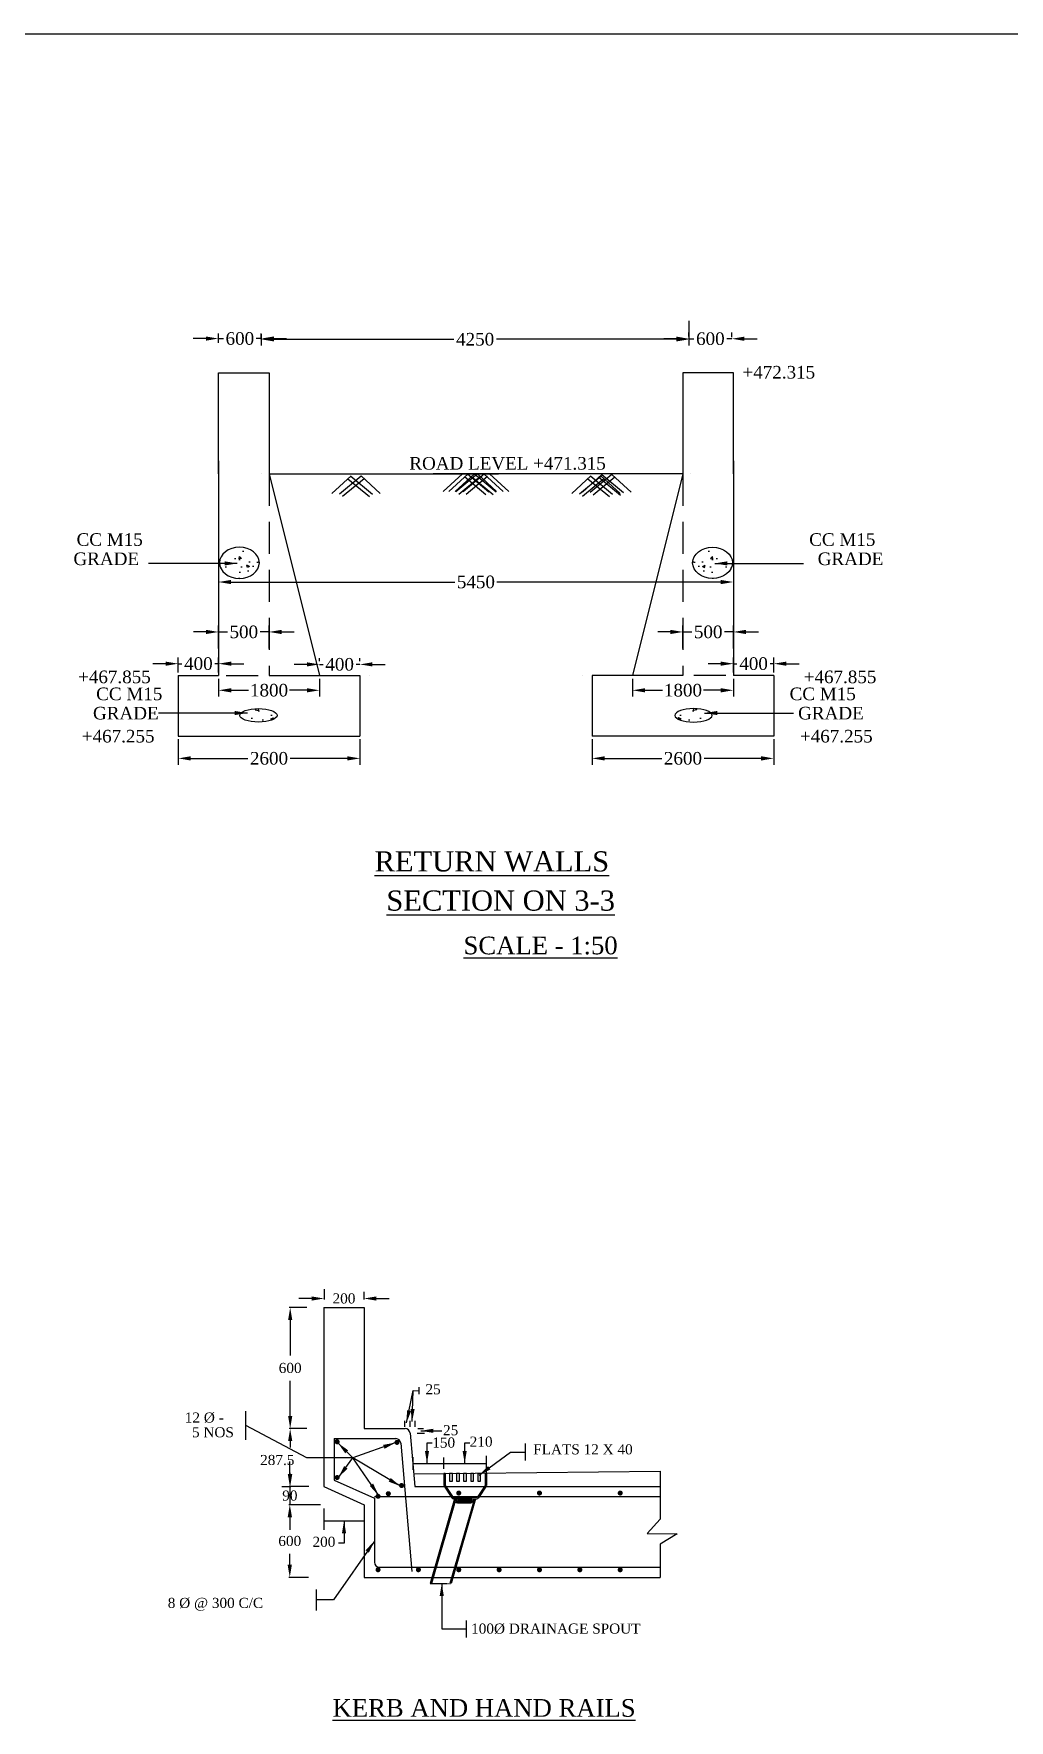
# Model space of a CAD drawing. Header units: millimetres. Extents: x 173 to 1182, y 179 to 1915.
# Drawn here: x 680.9 to 874.2, y 434.3 to 768.6 of the extents above; entities that cross this region are included whole.
import ezdxf

# ---------------------------------------------------------------- set-up
doc = ezdxf.new("R2010")
doc.units = ezdxf.units.MM
doc.linetypes.add('DASHED', pattern=[0.75, 0.5, -0.25])
doc.linetypes.add('HIDDEN', pattern=[9.525, 6.35, -3.175])
doc.styles.add('ROMANS', font='romans')
doc.styles.get("Standard").update_dxf_attribs({"font": 'times.ttf'})
doc.styles.add('TIMES NEW ROMAN', font='times.ttf')
doc.dimstyles.new('ISO-25', dxfattribs={"dimtxt": 2.5, "dimasz": 2.5, "dimexe": 1.25, "dimexo": 0.625, "dimtad": 0, "dimtih": 1, "dimtoh": 1, "dimlfac": 100, "dimtxsty": 'TIMES NEW ROMAN', "dimcen": 2.5, "dimadec": 0, "dimazin": 0, "dimtfac": 1, "dimtmove": 0, "dimatfit": 3, "dimfxl": 1, "dimarcsym": 0})
doc.dimstyles.get("Standard").update_dxf_attribs({"dimtxt": 2, "dimasz": 2.5, "dimexe": 0.18, "dimexo": 0.18, "dimgap": 1.5, "dimtad": 0, "dimtih": 1, "dimtoh": 1, "dimdec": 0, "dimlfac": 100, "dimzin": 0, "dimdsep": 46, "dimtxsty": 'ROMANS', "dimcen": 0.09, "dimadec": 0, "dimazin": 0, "dimtfac": 1, "dimtdec": 0, "dimtofl": 0, "dimtmove": 1, "dimatfit": 1, "dimfxl": 1, "dimtolj": 1, "dimtzin": 0, "dimarcsym": 0})

# ---------------------------------------------------------------- blocks, each defined once
blk = doc.blocks.new('*D21')
at = {"color": 0, "linetype": 'ByBlock', "lineweight": -2, "transparency": 16777216}
for p, q in [((717.47, 660.19), (717.47, 658.67)), ((719.97, 659.92), (764.35, 659.92)), ((817.04, 659.92), (772.67, 659.92)), ((819.54, 660.19), (819.54, 658.67))]:
    blk.add_line(p, q, dxfattribs=at)
at = {"color": 0, "linetype": 'ByBlock', "transparency": 16777216}
for points in [[(719.97, 660.33), (719.97, 659.5), (717.47, 659.92)], [(817.04, 660.33), (817.04, 659.5), (819.54, 659.92)]]:
    blk.add_solid(points, dxfattribs=at)
at = {"layer": 'Defpoints', "color": 0, "linetype": 'ByBlock', "transparency": 16777216}
for p in [(717.47, 660.81), (717.47, 659.92), (819.54, 660.81)]:
    blk.add_point(p, dxfattribs=at)
at = {"color": 0, "linetype": 'ByBlock', "transparency": 16777216, "insert": (768.51, 659.92), "char_height": 2.5, "attachment_point": 5}
blk.add_mtext('5450', dxfattribs=at)
blk = doc.blocks.new('*D22')
at = {"color": 0, "linetype": 'ByBlock', "lineweight": -2, "transparency": 16777216}
for p, q in [((725.98, 709.07), (725.98, 706.78)), ((810.74, 711.67), (810.74, 706.78)), ((728.48, 708.03), (764.14, 708.03)), ((808.24, 708.03), (772.58, 708.03))]:
    blk.add_line(p, q, dxfattribs=at)
at = {"color": 0, "linetype": 'ByBlock', "transparency": 16777216}
for points in [[(728.48, 708.44), (728.48, 707.61), (725.98, 708.03)], [(808.24, 708.44), (808.24, 707.61), (810.74, 708.03)]]:
    blk.add_solid(points, dxfattribs=at)
at = {"layer": 'Defpoints', "color": 0, "linetype": 'ByBlock', "transparency": 16777216}
for p in [(810.74, 712.3), (725.98, 709.7), (725.98, 708.03)]:
    blk.add_point(p, dxfattribs=at)
at = {"color": 0, "linetype": 'ByBlock', "transparency": 16777216, "insert": (768.36, 708.03), "char_height": 2.5, "attachment_point": 5}
blk.add_mtext('4250', dxfattribs=at)
blk = doc.blocks.new('*D23')
at = {"color": 0, "linetype": 'ByBlock', "lineweight": -2, "transparency": 16777216}
for p, q in [((717.49, 707.3), (717.49, 709.18)), ((725.98, 708.09), (725.98, 709.18)), ((714.99, 708.18), (712.49, 708.18)), ((717.49, 708.18), (718.48, 708.18)), ((725.98, 708.18), (724.98, 708.18)), ((728.48, 708.18), (730.98, 708.18))]:
    blk.add_line(p, q, dxfattribs=at)
at = {"color": 0, "linetype": 'ByBlock', "transparency": 16777216}
for points in [[(714.99, 708.59), (714.99, 707.76), (717.49, 708.18)], [(728.48, 708.59), (728.48, 707.76), (725.98, 708.18)]]:
    blk.add_solid(points, dxfattribs=at)
at = {"layer": 'Defpoints', "color": 0, "linetype": 'ByBlock', "transparency": 16777216}
for p in [(717.49, 708.18), (717.49, 707.05), (725.98, 707.84)]:
    blk.add_point(p, dxfattribs=at)
at = {"color": 0, "linetype": 'ByBlock', "transparency": 16777216, "insert": (721.73, 708.18), "char_height": 2.5, "attachment_point": 5}
blk.add_mtext('600', dxfattribs=at)
blk = doc.blocks.new('*D24')
at = {"color": 0, "linetype": 'ByBlock', "lineweight": -2, "transparency": 16777216}
for p, q in [((810.74, 708.6), (810.74, 709.39)), ((819.23, 708.43), (819.23, 709.39)), ((808.24, 708.14), (805.74, 708.14)), ((810.74, 708.14), (811.73, 708.14)), ((819.23, 708.14), (818.23, 708.14)), ((821.73, 708.14), (824.23, 708.14))]:
    blk.add_line(p, q, dxfattribs=at)
at = {"color": 0, "linetype": 'ByBlock', "transparency": 16777216}
for points in [[(808.24, 708.56), (808.24, 707.73), (810.74, 708.14)], [(821.73, 708.56), (821.73, 707.73), (819.23, 708.14)]]:
    blk.add_solid(points, dxfattribs=at)
at = {"layer": 'Defpoints', "color": 0, "linetype": 'ByBlock', "transparency": 16777216}
for p in [(810.74, 708.14), (810.74, 707.97), (819.23, 707.81)]:
    blk.add_point(p, dxfattribs=at)
at = {"color": 0, "linetype": 'ByBlock', "transparency": 16777216, "insert": (814.98, 708.14), "char_height": 2.5, "attachment_point": 5}
blk.add_mtext('600', dxfattribs=at)
blk = doc.blocks.new('*D34')
at = {"color": 0, "lineweight": -2, "transparency": 16777216}
for p, q in [((731.64, 483.12), (731.64, 485.62)), ((730.07, 480.62), (731.82, 480.62)), ((731.64, 480.62), (731.64, 477.02)), ((737.71, 477.02), (731.46, 477.02)), ((731.64, 474.52), (731.64, 472.02))]:
    blk.add_line(p, q, dxfattribs=at)
at = {"color": 0, "transparency": 16777216}
for points in [[(731.23, 483.12), (732.06, 483.12), (731.64, 480.62)], [(731.23, 474.52), (732.06, 474.52), (731.64, 477.02)]]:
    blk.add_solid(points, dxfattribs=at)
at = {"layer": 'Defpoints', "color": 0, "transparency": 16777216}
for p in [(729.89, 480.62), (731.64, 477.02), (737.89, 477.02)]:
    blk.add_point(p, dxfattribs=at)
at = {"color": 0, "transparency": 16777216, "insert": (731.64, 478.82), "char_height": 2, "attachment_point": 5}
blk.add_mtext('\\A1;90', dxfattribs=at)
blk = doc.blocks.new('*D35')
at = {"color": 0, "lineweight": -2, "transparency": 16777216}
for p, q in [((735.35, 477.02), (731.44, 477.02)), ((731.62, 474.52), (731.62, 472.33)), ((731.62, 465.12), (731.62, 467.3)), ((735.35, 462.62), (731.44, 462.62))]:
    blk.add_line(p, q, dxfattribs=at)
at = {"color": 0, "transparency": 16777216}
for points in [[(731.2, 474.52), (732.04, 474.52), (731.62, 477.02)], [(731.2, 465.12), (732.04, 465.12), (731.62, 462.62)]]:
    blk.add_solid(points, dxfattribs=at)
at = {"layer": 'Defpoints', "color": 0, "transparency": 16777216}
for p in [(735.53, 477.02), (731.62, 462.62), (735.53, 462.62)]:
    blk.add_point(p, dxfattribs=at)
at = {"color": 0, "transparency": 16777216, "insert": (731.62, 469.82), "char_height": 2, "attachment_point": 5}
blk.add_mtext('\\A1;600', dxfattribs=at)
blk = doc.blocks.new('*D38')
at = {"color": 0, "lineweight": -2, "transparency": 16777216}
for p, q in [((738.44, 519.77), (738.44, 517.72)), ((746.3, 519.25), (746.3, 517.72)), ((735.94, 517.9), (733.44, 517.9)), ((748.8, 517.9), (751.3, 517.9))]:
    blk.add_line(p, q, dxfattribs=at)
at = {"color": 0, "transparency": 16777216}
for points in [[(735.94, 518.31), (735.94, 517.48), (738.44, 517.9)], [(748.8, 518.31), (748.8, 517.48), (746.3, 517.9)]]:
    blk.add_solid(points, dxfattribs=at)
at = {"layer": 'Defpoints', "color": 0, "transparency": 16777216}
for p in [(738.44, 519.95), (746.3, 519.43), (746.3, 517.9)]:
    blk.add_point(p, dxfattribs=at)
at = {"color": 0, "transparency": 16777216, "insert": (742.37, 517.9), "char_height": 2, "attachment_point": 5}
blk.add_mtext('\\A1;200', dxfattribs=at)
blk = doc.blocks.new('*D39')
at = {"color": 0, "lineweight": -2, "transparency": 16777216}
for p, q in [((735.03, 516.12), (731.52, 516.12)), ((731.7, 513.62), (731.7, 506.63)), ((731.7, 494.62), (731.7, 501.6)), ((735.03, 492.12), (731.52, 492.12))]:
    blk.add_line(p, q, dxfattribs=at)
at = {"color": 0, "transparency": 16777216}
for points in [[(731.29, 513.62), (732.12, 513.62), (731.7, 516.12)], [(731.29, 494.62), (732.12, 494.62), (731.7, 492.12)]]:
    blk.add_solid(points, dxfattribs=at)
at = {"layer": 'Defpoints', "color": 0, "transparency": 16777216}
for p in [(731.7, 516.12), (735.21, 516.12), (735.21, 492.12)]:
    blk.add_point(p, dxfattribs=at)
at = {"color": 0, "transparency": 16777216, "insert": (731.7, 504.12), "char_height": 2, "attachment_point": 5}
blk.add_mtext('\\A1;600', dxfattribs=at)
blk = doc.blocks.new('*D40')
at = {"color": 0, "lineweight": -2, "transparency": 16777216}
for p, q in [((735.03, 492.12), (731.52, 492.12)), ((731.7, 489.62), (731.7, 488.39)), ((731.7, 483.12), (731.7, 483.35)), ((735.39, 480.62), (731.52, 480.62))]:
    blk.add_line(p, q, dxfattribs=at)
at = {"color": 0, "transparency": 16777216}
for points in [[(731.29, 489.62), (732.12, 489.62), (731.7, 492.12)], [(731.29, 483.12), (732.12, 483.12), (731.7, 480.62)]]:
    blk.add_solid(points, dxfattribs=at)
at = {"layer": 'Defpoints', "color": 0, "transparency": 16777216}
for p in [(735.21, 492.12), (731.7, 480.62), (735.57, 480.62)]:
    blk.add_point(p, dxfattribs=at)
at = {"color": 0, "transparency": 16777216, "insert": (729.15, 485.87), "char_height": 2, "attachment_point": 5}
blk.add_mtext('\\A1;287.5', dxfattribs=at)
blk = doc.blocks.new('*D57')
at = {"color": 0, "lineweight": -2, "transparency": 16777216}
for p, q in [((715.01, 650.02), (712.51, 650.02)), ((717.51, 646.75), (717.51, 651.27)), ((717.51, 650.02), (719.27, 650.02)), ((727.51, 650.02), (725.74, 650.02)), ((727.51, 646.75), (727.51, 651.27)), ((730.01, 650.02), (732.51, 650.02))]:
    blk.add_line(p, q, dxfattribs=at)
at = {"color": 0, "transparency": 16777216}
for points in [[(715.01, 650.44), (715.01, 649.6), (717.51, 650.02)], [(730.01, 650.44), (730.01, 649.6), (727.51, 650.02)]]:
    blk.add_solid(points, dxfattribs=at)
at = {"layer": 'Defpoints', "color": 0, "transparency": 16777216}
for p in [(727.51, 650.02), (717.51, 646.13), (727.51, 646.13)]:
    blk.add_point(p, dxfattribs=at)
at = {"color": 0, "transparency": 16777216, "insert": (722.51, 650.02), "char_height": 2.5, "attachment_point": 5}
blk.add_mtext('500', dxfattribs=at)
blk = doc.blocks.new('*D61')
at = {"color": 0, "lineweight": -2, "transparency": 16777216}
for p, q in [((707.01, 643.73), (704.51, 643.73)), ((709.51, 642), (709.51, 644.98)), ((709.51, 643.73), (710.21, 643.73)), ((717.51, 643.73), (716.8, 643.73)), ((717.51, 642), (717.51, 644.98)), ((720.01, 643.73), (722.51, 643.73))]:
    blk.add_line(p, q, dxfattribs=at)
at = {"color": 0, "transparency": 16777216}
for points in [[(707.01, 644.15), (707.01, 643.32), (709.51, 643.73)], [(720.01, 644.15), (720.01, 643.32), (717.51, 643.73)]]:
    blk.add_solid(points, dxfattribs=at)
at = {"layer": 'Defpoints', "color": 0, "transparency": 16777216}
for p in [(717.51, 643.73), (709.51, 641.38), (717.51, 641.38)]:
    blk.add_point(p, dxfattribs=at)
at = {"color": 0, "transparency": 16777216, "insert": (713.51, 643.73), "char_height": 2.5, "attachment_point": 5}
blk.add_mtext('400', dxfattribs=at)
blk = doc.blocks.new('*D123')
at = {"color": 0, "lineweight": -2, "transparency": 16777216}
for p, q in [((709.51, 628.75), (709.51, 623.71)), ((745.51, 628.75), (745.51, 623.71)), ((712.01, 624.96), (723.29, 624.96)), ((743.01, 624.96), (731.72, 624.96))]:
    blk.add_line(p, q, dxfattribs=at)
at = {"color": 0, "transparency": 16777216}
for points in [[(712.01, 625.38), (712.01, 624.54), (709.51, 624.96)], [(743.01, 625.38), (743.01, 624.54), (745.51, 624.96)]]:
    blk.add_solid(points, dxfattribs=at)
at = {"layer": 'Defpoints', "color": 0, "transparency": 16777216}
for p in [(709.51, 629.38), (745.51, 629.38), (745.51, 624.96)]:
    blk.add_point(p, dxfattribs=at)
at = {"color": 0, "transparency": 16777216, "insert": (727.51, 624.96), "char_height": 2.5, "attachment_point": 5, "style": 'TIMES NEW ROMAN'}
blk.add_mtext('2600', dxfattribs=at)
blk = doc.blocks.new('*D124')
at = {"color": 0, "lineweight": -2, "transparency": 16777216}
for p, q in [((735.01, 643.59), (732.51, 643.59)), ((737.51, 644.22), (737.51, 644.84)), ((737.51, 643.59), (738.21, 643.59)), ((745.51, 643.59), (744.8, 643.59)), ((745.51, 644.22), (745.51, 644.84)), ((748.01, 643.59), (750.51, 643.59))]:
    blk.add_line(p, q, dxfattribs=at)
at = {"color": 0, "transparency": 16777216}
for points in [[(735.01, 644.01), (735.01, 643.18), (737.51, 643.59)], [(748.01, 644.01), (748.01, 643.18), (745.51, 643.59)]]:
    blk.add_solid(points, dxfattribs=at)
at = {"layer": 'Defpoints', "color": 0, "transparency": 16777216}
for p in [(737.51, 643.59), (745.51, 643.59), (745.51, 643.59)]:
    blk.add_point(p, dxfattribs=at)
at = {"color": 0, "transparency": 16777216, "insert": (741.51, 643.59), "char_height": 2.5, "attachment_point": 5, "style": 'TIMES NEW ROMAN'}
blk.add_mtext('400', dxfattribs=at)
blk = doc.blocks.new('*D125')
at = {"color": 0, "lineweight": -2, "transparency": 16777216}
for p, q in [((717.51, 640.75), (717.51, 637.21)), ((737.51, 640.75), (737.51, 637.21)), ((720.01, 638.46), (723.47, 638.46)), ((735.01, 638.46), (731.54, 638.46))]:
    blk.add_line(p, q, dxfattribs=at)
at = {"color": 0, "transparency": 16777216}
for points in [[(720.01, 638.87), (720.01, 638.04), (717.51, 638.46)], [(735.01, 638.87), (735.01, 638.04), (737.51, 638.46)]]:
    blk.add_solid(points, dxfattribs=at)
at = {"layer": 'Defpoints', "color": 0, "transparency": 16777216}
for p in [(717.51, 641.38), (737.51, 641.38), (737.51, 638.46)]:
    blk.add_point(p, dxfattribs=at)
at = {"color": 0, "transparency": 16777216, "insert": (727.51, 638.46), "char_height": 2.5, "attachment_point": 5, "style": 'TIMES NEW ROMAN'}
blk.add_mtext('1800', dxfattribs=at)
blk = doc.blocks.new('*D129')
at = {"color": 0, "lineweight": -2, "transparency": 16777216}
for p, q in [((807.05, 650.02), (804.55, 650.02)), ((809.55, 646.75), (809.55, 651.27)), ((809.55, 650.02), (811.31, 650.02)), ((819.55, 650.02), (817.79, 650.02)), ((819.55, 646.75), (819.55, 651.27)), ((822.05, 650.02), (824.55, 650.02))]:
    blk.add_line(p, q, dxfattribs=at)
at = {"color": 0, "transparency": 16777216}
for points in [[(807.05, 650.44), (807.05, 649.6), (809.55, 650.02)], [(822.05, 650.44), (822.05, 649.6), (819.55, 650.02)]]:
    blk.add_solid(points, dxfattribs=at)
at = {"layer": 'Defpoints', "color": 0, "transparency": 16777216}
for p in [(809.55, 650.02), (809.55, 646.13), (819.55, 646.13)]:
    blk.add_point(p, dxfattribs=at)
at = {"color": 0, "transparency": 16777216, "insert": (814.55, 650.02), "char_height": 2.5, "attachment_point": 5}
blk.add_mtext('500', dxfattribs=at)
blk = doc.blocks.new('*D128')
at = {"color": 0, "lineweight": -2, "transparency": 16777216}
for p, q in [((817.05, 643.73), (814.55, 643.73)), ((819.55, 642), (819.55, 644.98)), ((819.55, 643.73), (820.25, 643.73)), ((827.55, 643.73), (826.85, 643.73)), ((827.55, 642), (827.55, 644.98)), ((830.05, 643.73), (832.55, 643.73))]:
    blk.add_line(p, q, dxfattribs=at)
at = {"color": 0, "transparency": 16777216}
for points in [[(817.05, 644.15), (817.05, 643.32), (819.55, 643.73)], [(830.05, 644.15), (830.05, 643.32), (827.55, 643.73)]]:
    blk.add_solid(points, dxfattribs=at)
at = {"layer": 'Defpoints', "color": 0, "transparency": 16777216}
for p in [(819.55, 643.73), (819.55, 641.38), (827.55, 641.38)]:
    blk.add_point(p, dxfattribs=at)
at = {"color": 0, "transparency": 16777216, "insert": (823.55, 643.73), "char_height": 2.5, "attachment_point": 5}
blk.add_mtext('400', dxfattribs=at)
blk = doc.blocks.new('*D126')
at = {"color": 0, "lineweight": -2, "transparency": 16777216}
for p, q in [((791.55, 628.75), (791.55, 623.71)), ((827.55, 628.75), (827.55, 623.71)), ((794.05, 624.96), (805.34, 624.96)), ((825.05, 624.96), (813.76, 624.96))]:
    blk.add_line(p, q, dxfattribs=at)
at = {"color": 0, "transparency": 16777216}
for points in [[(794.05, 625.38), (794.05, 624.54), (791.55, 624.96)], [(825.05, 625.38), (825.05, 624.54), (827.55, 624.96)]]:
    blk.add_solid(points, dxfattribs=at)
at = {"layer": 'Defpoints', "color": 0, "transparency": 16777216}
for p in [(791.55, 629.38), (827.55, 629.38), (791.55, 624.96)]:
    blk.add_point(p, dxfattribs=at)
at = {"color": 0, "transparency": 16777216, "insert": (809.55, 624.96), "char_height": 2.5, "attachment_point": 5, "style": 'TIMES NEW ROMAN'}
blk.add_mtext('2600', dxfattribs=at)
blk = doc.blocks.new('*D127')
at = {"color": 0, "lineweight": -2, "transparency": 16777216}
for p, q in [((799.55, 640.75), (799.55, 637.21)), ((819.55, 640.75), (819.55, 637.21)), ((802.05, 638.46), (805.52, 638.46)), ((817.05, 638.46), (813.59, 638.46))]:
    blk.add_line(p, q, dxfattribs=at)
at = {"color": 0, "transparency": 16777216}
for points in [[(802.05, 638.87), (802.05, 638.04), (799.55, 638.46)], [(817.05, 638.87), (817.05, 638.04), (819.55, 638.46)]]:
    blk.add_solid(points, dxfattribs=at)
at = {"layer": 'Defpoints', "color": 0, "transparency": 16777216}
for p in [(799.55, 641.38), (819.55, 641.38), (799.55, 638.46)]:
    blk.add_point(p, dxfattribs=at)
at = {"color": 0, "transparency": 16777216, "insert": (809.55, 638.46), "char_height": 2.5, "attachment_point": 5, "style": 'TIMES NEW ROMAN'}
blk.add_mtext('1800', dxfattribs=at)

msp = doc.modelspace()

# ---------------------------------------------------------------- hatches: boundary and pattern name
h = msp.add_hatch()
h.set_pattern_fill('AR-CONC', color=256, scale=0.03, style=0)
h.set_pattern_definition([(130, (1779.5187, 858.591), (-5.46554, -0.478173), [0.5715, -6.2865]), (185, (1779.519, 858.591), (1.057285, 5.7317), [0.4572, -5.0292]), (79.549, (1779.0633, 858.551), (-4.408275, 5.2535), [0.4857, -5.3427]), (133.8158, (1779.519, 860.115), (-8.13237, -1.26127), [0.85725, -9.42975]), (83.3644, (1778.841, 860.01), (-7.122127, 7.422767), [0.72855, -8.01405]), (188.816, (1779.519, 860.115), (-7.12214, 7.422754), [0.6858, -7.5438]), (159, (1778.7567, 859.734), (-4.548446, -3.067966), [0.5715, -6.2865]), (214, (1778.757, 859.734), (-1.85406, 5.52564), [0.4572, -5.0292]), (108.5486, (1778.3777, 859.478), (-6.402495, 2.457686), [0.4857, -5.3427]), (142.5, (1779.5187, 858.5908), (-0.092658, 2.536651), [0, -4.96824, 0, -5.1054, 0, -5.04825]), (172.5, (1779.5187, 858.5908), (-2.00459, 3.005417), [0, -2.91084, 0, -4.85394, 0, -1.92405]), (212.5, (1781.218, 858.5908), (-4.067718, -0.1718623), [0, -1.905, 0, -5.9436, 0, -7.8867]), (222.5, (1781.98, 858.591), (-4.443875, 0.762795), [0, -2.4765, 0, -3.94716, 0, -5.6007])])
edge = h.paths.add_edge_path()
edge.add_ellipse((721.64876, 663.73629), major_axis=(3.94376, 0), ratio=0.784812663, start_angle=0, end_angle=360, ccw=False)
h = msp.add_hatch()
h.set_pattern_fill('AR-CONC', color=256, scale=0.03, style=0)
h.set_pattern_definition([(50, (-242.462, 858.591), (5.46554, -0.478173), [0.5715, -6.2865]), (355, (-242.462, 858.591), (-1.057285, 5.7317), [0.4572, -5.0292]), (100.451, (-242.0063, 858.551), (4.408275, 5.2535), [0.4857, -5.3427]), (46.1842, (-242.462, 860.115), (8.13237, -1.26127), [0.85725, -9.42975]), (96.6356, (-241.784, 860.01), (7.122127, 7.422767), [0.72855, -8.01405]), (351.184, (-242.462, 860.115), (7.12214, 7.422754), [0.6858, -7.5438]), (21, (-241.7, 859.734), (4.548446, -3.067966), [0.5715, -6.2865]), (326, (-241.7, 859.734), (1.85406, 5.52564), [0.4572, -5.0292]), (71.4514, (-241.321, 859.478), (6.402495, 2.457686), [0.4857, -5.3427]), (37.5, (-242.4618, 858.5908), (0.092658, 2.536651), [0, -4.96824, 0, -5.1054, 0, -5.04825]), (7.5, (-242.4618, 858.5908), (2.00459, 3.005417), [0, -2.91084, 0, -4.85394, 0, -1.92405]), (327.5, (-244.161, 858.5908), (4.067718, -0.1718623), [0, -1.905, 0, -5.9436, 0, -7.8867]), (317.5, (-244.923, 858.591), (4.443875, 0.762795), [0, -2.4765, 0, -3.94716, 0, -5.6007])])
edge = h.paths.add_edge_path()
edge.add_ellipse((815.40817, 663.73629), major_axis=(-3.94376, 0), ratio=0.784812663, start_angle=0, end_angle=360)
h = msp.add_hatch()
h.set_pattern_fill('AR-CONC', color=256, scale=0.03, style=0)
h.set_pattern_definition([(50, (-332.408, 865.2225), (5.46554, -0.478173), [0.5715, -6.2865]), (355, (-332.408, 865.2225), (-1.057285, 5.7317), [0.4572, -5.0292]), (100.451, (-331.9524, 865.1827), (4.408275, 5.2535), [0.4857, -5.3427]), (46.1842, (-332.408, 866.7465), (8.13237, -1.26127), [0.85725, -9.42975]), (96.6356, (-331.73, 866.6414), (7.122127, 7.422767), [0.72855, -8.01405]), (351.184, (-332.408, 866.7465), (7.12214, 7.422754), [0.6858, -7.5438]), (21, (-331.646, 866.3655), (4.548446, -3.067966), [0.5715, -6.2865]), (326, (-331.646, 866.3655), (1.85406, 5.52564), [0.4572, -5.0292]), (71.4514, (-331.267, 866.11), (6.402495, 2.457686), [0.4857, -5.3427]), (37.5, (-332.4078, 865.2225), (0.092658, 2.536651), [0, -4.96824, 0, -5.1054, 0, -5.04825]), (7.5, (-332.4078, 865.2225), (2.00459, 3.005417), [0, -2.91084, 0, -4.85394, 0, -1.92405]), (327.5, (-334.107, 865.2225), (4.067718, -0.1718623), [0, -1.905, 0, -5.9436, 0, -7.8867]), (317.5, (-334.869, 865.2225), (4.443875, 0.762795), [0, -2.4765, 0, -3.94716, 0, -5.6007])])
edge = h.paths.add_edge_path()
edge.add_ellipse((725.41578, 633.48943), major_axis=(-3.68465, 0), ratio=0.36, start_angle=0, end_angle=360)
h = msp.add_hatch()
h.set_pattern_fill('AR-CONC', color=256, scale=0.03, style=0)
h.set_pattern_definition([(130, (1869.4648, 865.2225), (-5.46554, -0.478173), [0.5715, -6.2865]), (185, (1869.465, 865.2225), (1.057285, 5.7317), [0.4572, -5.0292]), (79.549, (1869.0093, 865.1827), (-4.408275, 5.2535), [0.4857, -5.3427]), (133.8158, (1869.465, 866.7465), (-8.13237, -1.26127), [0.85725, -9.42975]), (83.3644, (1868.787, 866.6414), (-7.122127, 7.422767), [0.72855, -8.01405]), (188.816, (1869.465, 866.7465), (-7.12214, 7.422754), [0.6858, -7.5438]), (159, (1868.7028, 866.3655), (-4.548446, -3.067966), [0.5715, -6.2865]), (214, (1868.703, 866.3655), (-1.85406, 5.52564), [0.4572, -5.0292]), (108.5486, (1868.3237, 866.11), (-6.402495, 2.457686), [0.4857, -5.3427]), (142.5, (1869.4648, 865.2225), (-0.092658, 2.536651), [0, -4.96824, 0, -5.1054, 0, -5.04825]), (172.5, (1869.4648, 865.2225), (-2.00459, 3.005417), [0, -2.91084, 0, -4.85394, 0, -1.92405]), (212.5, (1871.164, 865.2225), (-4.067718, -0.1718623), [0, -1.905, 0, -5.9436, 0, -7.8867]), (222.5, (1871.926, 865.2225), (-4.443875, 0.762795), [0, -2.4765, 0, -3.94716, 0, -5.6007])])
edge = h.paths.add_edge_path()
edge.add_ellipse((811.64115, 633.48943), major_axis=(3.68465, 0), ratio=0.36, start_angle=0, end_angle=360, ccw=False)
h = msp.add_hatch()
h.set_pattern_fill('LINE', color=256, scale=0.05, angle=45, style=0)
h.set_pattern_definition([(45, (721.37121, 478.71387), (-0.1122532, 0.1122532), [])])
h.paths.add_polyline_path([(765.14875, 478.4781), (764.83204, 477.38137), (767.48651, 477.38137), (767.79426, 478.44706)])

# ---------------------------------------------------------------- linework, layer by layer
for p, q in [((173.25993, 768.60179), (1063.25993, 768.60179)), ((717.50503, 681.37512), (717.50503, 701.37512)), ((717.50503, 701.37512), (727.50503, 701.37512)), ((727.50503, 701.37512), (727.50503, 681.37512)), ((819.5519, 701.37512), (809.5519, 701.37512)), ((809.5519, 701.37512), (809.5519, 681.37512)), ((819.5519, 681.37512), (819.5519, 701.37512)), ((717.50503, 683.91904), (717.50503, 641.37512)), ((819.5519, 683.91904), (819.5519, 641.37512)), ((819.5519, 683.91904), (819.5519, 641.37512)), ((726.00503, 681.37512), (726.00503, 681.37512)), ((727.50503, 681.37512), (772.98739, 681.37512)), ((727.50503, 681.37512), (737.50503, 641.37512)), ((739.94465, 677.43401), (743.762, 680.94326)), ((743.762, 680.94326), (739.94465, 677.43401)), ((745.75672, 680.89448), (741.48076, 677.35084)), ((746.34755, 680.38868), (742.0716, 676.84505)), ((743.15874, 680.38868), (747.43469, 676.84505)), ((743.74957, 680.89448), (748.02553, 677.35084)), ((745.74429, 680.94326), (749.56164, 677.43401)), ((809.5519, 681.37512), (760.02268, 681.37512)), ((765.8363, 681.3971), (762.01895, 677.88784)), ((763.1474, 677.88784), (766.96475, 681.3971)), ((809.5519, 681.37512), (764.06954, 681.37512)), ((768.24788, 681.3971), (764.43053, 677.88784)), ((768.82147, 681.34831), (764.54551, 677.80467)), ((769.41231, 680.84252), (765.13635, 677.29888)), ((770.2426, 681.34831), (765.96664, 677.80467)), ((766.22349, 680.84252), (770.49945, 677.29888)), ((770.83344, 680.84252), (766.55748, 677.29888)), ((766.81433, 681.34831), (771.09029, 677.80467)), ((767.64462, 680.84252), (771.92058, 677.29888)), ((768.23546, 681.34831), (772.51141, 677.80467)), ((768.80904, 681.3971), (772.62639, 677.88784)), ((773.90952, 677.88784), (770.09217, 681.3971)), ((771.22062, 681.3971), (775.03797, 677.88784)), ((791.31264, 680.94326), (787.49529, 677.43401)), ((793.30735, 680.89448), (789.03139, 677.35084)), ((793.89819, 680.38868), (789.62223, 676.84505)), ((789.65309, 677.73877), (793.47044, 681.24803)), ((793.47044, 681.24803), (789.65309, 677.73877)), ((790.70937, 680.38868), (794.98533, 676.84505)), ((795.46516, 681.19924), (791.1892, 677.6556)), ((791.30021, 680.89448), (795.57617, 677.35084)), ((796.05599, 680.69345), (791.78004, 677.14981)), ((792.86718, 680.69345), (797.14313, 677.14981)), ((793.29493, 680.94326), (797.11228, 677.43401)), ((797.11228, 677.43401), (793.29493, 680.94326)), ((793.45801, 681.19924), (797.73397, 677.6556)), ((795.45273, 681.24803), (799.27008, 677.73877)), ((809.5519, 681.37512), (799.5519, 641.37512)), ((811.0519, 681.37512), (811.0519, 681.37512)), ((709.50503, 641.37512), (709.50503, 629.37512)), ((709.50503, 641.37512), (717.50503, 641.37512)), ((709.50503, 641.37512), (709.50503, 629.37512)), ((727.50503, 641.37512), (745.50503, 641.37512)), ((745.50503, 641.37512), (745.50503, 629.37512)), ((747.50503, 641.37512), (747.50503, 641.37512)), ((789.5519, 641.37512), (789.5519, 641.37512)), ((809.5519, 641.37512), (791.5519, 641.37512)), ((791.5519, 641.37512), (791.5519, 629.37512)), ((827.5519, 641.37512), (819.5519, 641.37512)), ((827.5519, 641.37512), (827.5519, 629.37512)), ((827.5519, 641.37512), (827.5519, 629.37512)), ((709.50503, 629.37512), (745.50503, 629.37512)), ((827.5519, 629.37512), (791.5519, 629.37512)), ((738.38925, 516.11556), (738.38925, 480.61556)), ((738.38925, 516.11556), (746.38925, 516.11556)), ((746.38925, 516.11556), (746.38925, 492.11556)), ((757.261, 498.92907), (757.261, 500.32012)), ((722.89481, 489.8987), (722.89481, 495.58922)), ((734.97147, 486.29249), (722.89481, 492.74396)), ((746.38925, 492.11556), (754.47244, 492.11556)), ((754.38925, 493.66509), (754.38925, 492.44865)), ((754.38925, 493.66509), (754.38925, 492.44865)), ((755.38925, 493.66509), (755.38925, 492.44865)), ((755.38925, 493.66509), (755.38925, 492.44865)), ((756.38925, 493.66509), (756.38925, 492.44865)), ((756.38925, 493.66509), (756.38925, 492.44865)), ((756.98245, 492.11556), (758.09665, 492.11556)), ((740.38925, 490.11556), (746.38925, 490.11556)), ((740.38925, 490.11556), (740.38925, 481.90873)), ((746.38925, 490.11556), (752.6388, 490.11556)), ((753.63504, 489.20219), (755.84257, 463.81556)), ((755.46868, 491.20219), (756.38925, 480.61556)), ((756.89409, 491.20219), (758.31949, 491.20219)), ((778.36671, 485.76394), (778.36671, 489.12437)), ((744.10868, 486.29249), (734.97147, 486.29249)), ((756.10235, 483.91488), (756.10235, 486.47265)), ((756.10235, 485.19377), (770.64191, 485.19377)), ((762.17511, 484.14239), (762.17511, 486.38472)), ((770.64191, 483.24122), (770.64191, 486.73645)), ((740.38925, 481.90873), (748.38925, 478.30873)), ((756.17186, 483.11556), (805.06528, 483.69612)), ((762.44603, 483.187), (762.17464, 483.187)), ((762.18829, 483.2391), (762.18829, 480.88653)), ((762.42829, 483.2391), (762.42829, 480.8391)), ((770.64191, 483.24122), (770.31625, 483.24122)), ((770.34829, 483.2391), (770.34829, 480.8391)), ((770.58829, 483.2391), (770.58829, 483.2391)), ((770.58829, 483.2391), (770.58829, 480.8391)), ((770.58829, 483.2391), (770.58829, 480.88653)), ((805.06528, 483.69612), (805.06528, 474.18792)), ((738.38925, 480.61556), (746.38925, 477.01556)), ((748.38925, 478.61889), (805.06528, 478.61889)), ((748.38925, 478.30873), (748.38925, 465.61223)), ((756.38925, 480.61556), (805.06528, 480.61556)), ((764.29726, 478.1991), (759.45046, 461.41556)), ((764.55979, 478.21231), (759.70918, 461.41556)), ((762.25291, 480.66854), (763.73974, 478.38111)), ((762.42829, 480.8391), (763.98829, 478.4391)), ((768.20748, 478.18622), (763.36441, 461.41556)), ((768.45404, 478.18346), (763.61176, 461.41556)), ((763.98829, 478.4391), (765.14875, 478.4781)), ((764.07512, 478.1991), (764.82232, 478.24147)), ((764.82232, 478.24147), (764.57393, 477.38137)), ((765.14875, 478.4781), (764.83204, 477.38137)), ((765.14875, 478.4781), (767.79426, 478.44706)), ((767.79426, 478.44706), (767.48651, 477.38137)), ((768.00886, 478.18897), (767.77564, 477.38137)), ((768.78829, 478.4391), (767.79426, 478.44706)), ((768.00886, 478.18897), (768.70146, 478.1991)), ((770.34829, 480.8391), (768.78829, 478.4391)), ((770.52367, 480.66854), (769.03684, 478.38111)), ((738.35984, 476.25648), (738.35984, 472.05103)), ((746.38925, 477.01556), (746.38925, 462.61556)), ((764.83204, 477.38137), (764.57393, 477.38137)), ((764.83204, 477.38137), (767.48651, 477.38137)), ((767.77564, 477.38137), (767.48651, 477.38137)), ((738.35984, 473.83026), (746.38925, 473.83026)), ((805.06528, 474.18792), (802.46862, 471.33091)), ((802.46862, 471.33091), (808.37434, 471.26942)), ((808.37434, 471.26942), (805.06528, 469.17166)), ((805.06528, 469.17166), (805.06528, 462.61556)), ((746.38925, 462.61556), (805.06528, 462.61556)), ((749.38925, 464.61223), (805.06528, 464.61223)), ((736.92808, 456.06403), (736.92808, 460.21515)), ((766.63624, 450.71621), (766.63624, 454.07665))]:
    msp.add_line(p, q)
at = {"linetype": 'HIDDEN'}
for p, q in [((727.50503, 681.37512), (727.50503, 641.37512)), ((809.5519, 681.37512), (809.5519, 641.37512)), ((809.5519, 681.37512), (809.5519, 641.37512)), ((709.50503, 641.37512), (745.50503, 641.37512)), ((827.5519, 641.37512), (791.5519, 641.37512))]:
    msp.add_line(p, q, dxfattribs=at)
at = {"linetype": 'DASHED', "ltscale": 0.1}
msp.add_line((759.45046, 461.41556), (763.61176, 461.41556), dxfattribs=at)
at = {"const_width": 0.5}
for points in [[(740.75001, 489.49982, 1), (741.25001, 489.49982, 1)], [(752.61789, 489.3776, 1), (753.11789, 489.3776, 1)], [(740.75001, 482.41124, 1), (741.25001, 482.41124, 1)], [(748.86244, 478.69813, 1), (749.36244, 478.69813, 1)], [(750.905, 479.20565, -1), (751.405, 479.20565, -1)], [(753.53551, 480.82242, 1), (754.03551, 480.82242, 1)], [(764.86244, 479.33632, -1), (765.36244, 479.33632, -1)], [(780.86244, 479.33632, -1), (781.36244, 479.33632, -1)], [(796.86244, 479.33632, -1), (797.36244, 479.33632, -1)], [(748.86244, 464.13069, -1), (749.36244, 464.13069, -1)], [(756.86244, 464.13069, -1), (757.36244, 464.13069, -1)], [(764.86244, 464.13069, -1), (765.36244, 464.13069, -1)], [(772.86244, 464.13069, -1), (773.36244, 464.13069, -1)], [(780.86244, 464.13069, -1), (781.36244, 464.13069, -1)], [(788.86244, 464.13069, -1), (789.36244, 464.13069, -1)], [(796.86244, 464.13069, -1), (797.36244, 464.13069, -1)]]:
    msp.add_lwpolyline(points, format="xyb", close=True, dxfattribs=at)
for points in [[(763.84487, 483.20096), (763.27902, 483.20096), (763.27902, 481.67487), (763.84487, 481.67487)], [(765.24487, 483.20096), (764.67902, 483.20096), (764.67902, 481.67487), (765.24487, 481.67487)], [(766.64487, 483.20096), (766.07902, 483.20096), (766.07902, 481.67487), (766.64487, 481.67487)], [(768.04487, 483.20096), (767.47902, 483.20096), (767.47902, 481.67487), (768.04487, 481.67487)], [(769.44487, 483.20096), (768.87902, 483.20096), (768.87902, 481.67487), (769.44487, 481.67487)]]:
    msp.add_lwpolyline(points, close=True)
for centre, radius, start, end in [((754.47244, 491.11556), 1, 4.9697407, 90), ((752.6388, 489.11556), 1, 4.9697407, 90), ((762.58829, 480.88653), 0.4, 180, 213.0238676), ((764.07512, 478.5991), 0.4, 213.0238676, 270), ((768.70146, 478.5991), 0.4, 270, 326.9761324), ((770.18829, 480.88653), 0.4, 326.9761324, 0), ((749.38925, 465.61223), 1, 180, 270)]:
    msp.add_arc(centre, radius, start, end)
at = {"extrusion": (0, 0, -1)}
for centre, major_axis, ratio in [((721.64876, 663.73629), (3.94376, 0), 0.784812663), ((811.64115, 633.48943), (3.68465, 0), 0.36)]:
    msp.add_ellipse(centre, major_axis=major_axis, ratio=ratio, dxfattribs=at)
for centre, major_axis, ratio in [((815.40817, 663.73629), (-3.94376, 0), 0.784812663), ((725.41578, 633.48943), (-3.68465, 0), 0.36)]:
    msp.add_ellipse(centre, major_axis=major_axis, ratio=ratio)
at = {"layer": 'Defpoints', "color": 0, "linetype": 'ByBlock'}
for p in [(762.22207, 483.20804), (768.04487, 483.20096), (768.87902, 483.20096), (770.58829, 483.2391), (770.58829, 483.2391), (770.58829, 480.8391), (767.2694, 477.38137)]:
    msp.add_point(p, dxfattribs=at)

# ---------------------------------------------------------------- texts
for s, height, p in [('+472.315', 2.5, (821.35019, 700.25457)), ('ROAD LEVEL +471.315', 2.5, (755.31809, 682.19378)), ('+467.855', 2.5, (689.66943, 639.8689)), ('+467.855', 2.5, (833.48519, 639.8689)), ('+467.255', 2.5, (690.41009, 628.11457)), ('+467.255', 2.5, (832.74453, 628.11457)), ('%%URETURN WALLS', 4, (748.43557, 602.54267)), ('%%USECTION ON 3-3', 4, (750.76683, 594.77588)), ('%%USCALE - 1:50', 3.5, (766.06075, 586.12746)), ('12 %%C -', 2, (710.81442, 493.30039)), ('5 NOS ', 2, (712.23902, 490.38629)), ('FLATS 12 X 40', 2, (779.86951, 486.99979)), ('8 %%C @ 300 C/C', 2, (707.44295, 456.55821)), ('100%%C DRAINAGE SPOUT', 2, (767.56579, 451.47001)), ('%%UKERB AND HAND RAILS', 3.5, (740.09777, 434.9951))]:
    msp.add_text(s, height=height).set_placement(p)
at = {"char_height": 2.5}
for s, insert, attachment_point in [('CC M15', (689.37281, 669.59017), 1), ('CC M15', (847.68412, 669.59017), 3), (' GRADE', (687.79903, 665.77096), 1), (' GRADE', (849.2579, 665.77096), 3), ('CC M15', (693.25173, 638.99742), 1), ('CC M15', (843.8052, 638.99742), 3), (' GRADE', (691.67795, 635.17821), 1), (' GRADE', (845.37898, 635.17821), 3)]:
    msp.add_mtext(s, dxfattribs=dict(at, insert=insert, attachment_point=attachment_point))
at = {"color": 0, "linetype": 'ByBlock', "char_height": 2, "attachment_point": 5}
for s, insert in [('\\A1;25', (760.03068, 499.89764)), ('\\A1;25', (763.50492, 491.78037)), ('150', (762.12949, 489.32301)), ('210', (769.54553, 489.5106)), ('200', (738.39346, 469.65432))]:
    msp.add_mtext(s, dxfattribs=dict(at, insert=insert))

# ---------------------------------------------------------------- dimensions: what is measured, and where the dimension line sits
at = {"linetype": 'ByBlock'}
for base, p1, p2, text, override, picture, middle in [((725.97931, 708.02694), (810.73866, 712.29547), (725.97931, 709.69972), '4250', {"dimtxsty": 'Standard'}, '*D22', (768.35899, 708.02694)), ((717.4872, 708.17716), (725.97931, 707.83796), (717.4872, 707.05309), '600', {"dimexe": 1, "dimexo": 0.25, "dimtxsty": 'Standard'}, '*D23', (721.73326, 708.17716)), ((810.73866, 708.14451), (819.22502, 707.80531), (810.73866, 707.97491), '600', {"dimtxsty": 'Standard'}, '*D24', (814.98184, 708.14451)), ((717.47297, 659.91551), (819.54391, 660.81415), (717.47297, 660.81415), '5450', {"dimtxsty": 'Standard'}, '*D21', (768.50844, 659.91551))]:
    dim = msp.add_linear_dim(base=base, p1=p1, p2=p2, text=text, dimstyle='ISO-25', override=override, dxfattribs=at)
    dim.commit()
    dim.dimension.update_dxf_attribs({"geometry": picture, "text_midpoint": middle})
for base, p1, p2, text, dimstyle, override, picture, middle in [((727.50503, 650.01948), (717.50503, 646.12851), (727.50503, 646.12851), '500', 'ISO-25', {"dimtxsty": 'Standard'}, '*D57', (722.50503, 650.01948)), ((717.50503, 643.73471), (709.50503, 641.37512), (717.50503, 641.37512), '400', 'ISO-25', {"dimtxsty": 'Standard'}, '*D61', (713.50503, 643.73471)), ((746.29612, 517.89808), (738.44, 519.94578), (746.29612, 519.43385), '200', 'Standard', {"dimscale": 1, "dimtxsty": 'Standard'}, '*D38', (742.36806, 517.89808))]:
    dim = msp.add_linear_dim(base=base, p1=p1, p2=p2, text=text, dimstyle=dimstyle, override=override)
    dim.commit()
    dim.dimension.update_dxf_attribs({"geometry": picture, "text_midpoint": middle})
for base, p1, p2, angle, text, dimstyle, override, picture, middle in [((809.5519, 650.01948), (819.5519, 646.12851), (809.5519, 646.12851), 180, '500', 'ISO-25', {"dimtxsty": 'Standard'}, '*D129', (814.5519, 650.01948)), ((819.5519, 643.73471), (827.5519, 641.37512), (819.5519, 641.37512), 180, '400', 'ISO-25', {"dimtxsty": 'Standard'}, '*D128', (823.5519, 643.73471)), ((731.70391, 516.11556), (735.20543, 492.11556), (735.20543, 516.11556), 90, '600', 'Standard', {"dimscale": 1, "dimtxsty": 'Standard'}, '*D39', (731.70391, 504.11556)), ((731.621, 462.61556), (735.5292, 477.01556), (735.5292, 462.61556), 90, '600', 'Standard', {"dimscale": 1, "dimtxsty": 'Standard'}, '*D35', (731.621, 469.81556))]:
    dim = msp.add_linear_dim(base=base, p1=p1, p2=p2, angle=angle, text=text, dimstyle=dimstyle, override=override)
    dim.commit()
    dim.dimension.update_dxf_attribs({"geometry": picture, "text_midpoint": middle})
dim = msp.add_linear_dim(base=(745.50503, 643.59306), p1=(737.50503, 643.59306), p2=(745.50503, 643.59306), text='400', dimstyle='ISO-25')
dim.commit()
dim.dimension.update_dxf_attribs({"geometry": '*D124', "text_midpoint": (741.50503, 643.59306), "dimtype": 160})
for base, p1, p2, text, picture, middle in [((737.50503, 638.45551), (717.50503, 641.37512), (737.50503, 641.37512), '1800', '*D125', (727.50503, 638.45551)), ((745.50503, 624.95933), (709.50503, 629.37512), (745.50503, 629.37512), '2600', '*D123', (727.50503, 624.95933))]:
    dim = msp.add_linear_dim(base=base, p1=p1, p2=p2, text=text, dimstyle='ISO-25')
    dim.commit()
    dim.dimension.update_dxf_attribs({"geometry": picture, "text_midpoint": middle})
for base, p1, p2, text, picture, middle in [((799.5519, 638.45551), (819.5519, 641.37512), (799.5519, 641.37512), '1800', '*D127', (809.5519, 638.45551)), ((791.5519, 624.95933), (827.5519, 629.37512), (791.5519, 629.37512), '2600', '*D126', (809.5519, 624.95933))]:
    dim = msp.add_linear_dim(base=base, p1=p1, p2=p2, angle=180, text=text, dimstyle='ISO-25')
    dim.commit()
    dim.dimension.update_dxf_attribs({"geometry": picture, "text_midpoint": middle})
for base, p1, p2, text, override, picture, middle in [((731.70391, 480.61556), (735.20543, 492.11556), (735.56741, 480.61556), '287.5', {"dimscale": 1, "dimtxsty": 'Standard', "dimtmove": 2}, '*D40', (729.15222, 485.86676)), ((731.64432, 477.01556), (729.88837, 480.61556), (737.88837, 477.01556), '90', {"dimscale": 1, "dimtxsty": 'Standard'}, '*D34', (731.64432, 478.81556))]:
    dim = msp.add_linear_dim(base=base, p1=p1, p2=p2, angle=90, text=text, dimstyle='Standard', override=override)
    dim.commit()
    dim.dimension.update_dxf_attribs({"geometry": picture, "text_midpoint": middle, "dimtype": 160})

# ---------------------------------------------------------------- leaders
for points, dimstyle, override in [([(721.21442, 663.60829), (703.59575, 663.60829)], 'ISO-25', {"dimgap": 0.625, "dimtad": 0, "dimtxsty": 'Standard'}), ([(815.84251, 663.60829), (833.46118, 663.60829)], 'ISO-25', {"dimgap": 0.625, "dimtad": 0, "dimtxsty": 'Standard'}), ([(723.2234, 633.94959), (705.60473, 633.94959)], 'ISO-25', {"dimgap": 0.625, "dimtad": 0, "dimtxsty": 'Standard'}), ([(813.83353, 633.94959), (831.4522, 633.94959)], 'ISO-25', {"dimgap": 0.625, "dimtad": 0, "dimtxsty": 'Standard'}), ([(754.75404, 493.22577), (756.09109, 499.68024)], 'Standard', {"dimscale": 1, "dimtxsty": 'Standard'}), ([(755.86825, 493.50398), (756.09109, 499.68024), (757.261, 499.6246)], 'Standard', {"dimscale": 1, "dimtxsty": 'Standard'}), ([(757.60043, 491.67242), (761.76683, 491.67242)], 'Standard', {"dimscale": 1, "dimtxsty": 'Standard'}), ([(741.13879, 489.29188), (744.10868, 486.29249)], 'Standard', {"dimscale": 1, "dimtxsty": 'Standard'}), ([(752.62129, 489.33655), (744.10868, 486.29249)], 'Standard', {"dimscale": 1, "dimtxsty": 'Standard'}), ([(758.82071, 485.19377), (758.82071, 489.26096), (759.85333, 489.26096)], 'Standard', {"dimscale": 1, "dimtxsty": 'Standard'}), ([(766.28846, 485.19377), (766.28846, 489.26096), (767.32108, 489.26096)], 'Standard', {"dimscale": 1, "dimtxsty": 'Standard'}), ([(741.25001, 482.41124), (744.10868, 486.29249)], 'Standard', {"dimscale": 1, "dimtxsty": 'Standard'}), ([(753.57743, 480.68385), (744.10868, 486.29249), (744.23216, 486.29249)], 'Standard', {"dimscale": 1, "dimtxsty": 'Standard'}), ([(749.22613, 478.92078), (744.10868, 486.29249)], 'Standard', {"dimscale": 1, "dimtxsty": 'Standard'}), ([(769.14669, 482.87083), (775.39841, 487.44416), (778.36671, 487.44416)], 'Standard', {"dimscale": 1, "dimtxsty": 'Standard'}), ([(742.37454, 473.83026), (742.37454, 469.38219), (741.27376, 469.38219)], 'Standard', {"dimscale": 1, "dimtxsty": 'Standard'}), ([(748.38925, 469.80228), (740.29215, 458.13959), (736.92808, 458.13959)], 'Standard', {"dimscale": 1, "dimtxsty": 'Standard'}), ([(761.74422, 461.41556), (761.74422, 452.39643), (766.63624, 452.39643)], 'Standard', {"dimscale": 1, "dimtxsty": 'Standard'})]:
    msp.add_leader(points, dimstyle=dimstyle, override=override)

doc.saveas('drawing.dxf')
